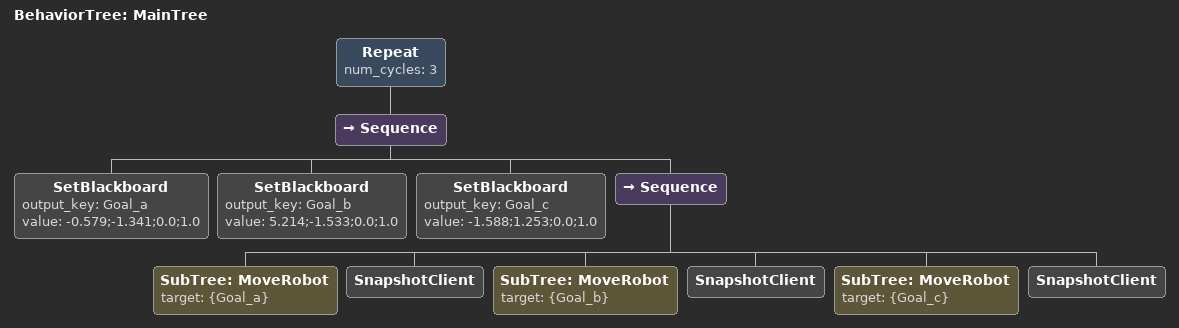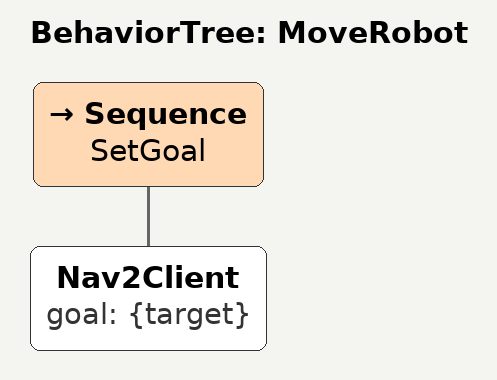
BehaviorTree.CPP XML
<?xml version='1.0' encoding='UTF-8'?>
<root main_tree_to_execute="MainTree" BTCPP_format="4">
    <BehaviorTree ID="MainTree">
        <Repeat num_cycles="3">
            <Sequence>
                <SetBlackboard output_key="Goal_a" value="-0.579;-1.341;0.0;1.0" />
                <SetBlackboard output_key="Goal_b" value="5.214;-1.533;0.0;1.0" />
                <SetBlackboard output_key="Goal_c" value="-1.588;1.253;0.0;1.0" />
                <Sequence>
                    <SubTree ID="MoveRobot" target="{Goal_a}" />
                    <SnapshotClient />
                    <SubTree ID="MoveRobot" target="{Goal_b}" />
                    <SnapshotClient />
                    <SubTree ID="MoveRobot" target="{Goal_c}" />
                    <SnapshotClient />
                </Sequence>
            </Sequence>
        </Repeat>
    </BehaviorTree>

    <BehaviorTree ID="MoveRobot">
        <Sequence name="SetGoal">
            <Nav2Client goal="{target}" />
        </Sequence>
    </BehaviorTree>
</root>
